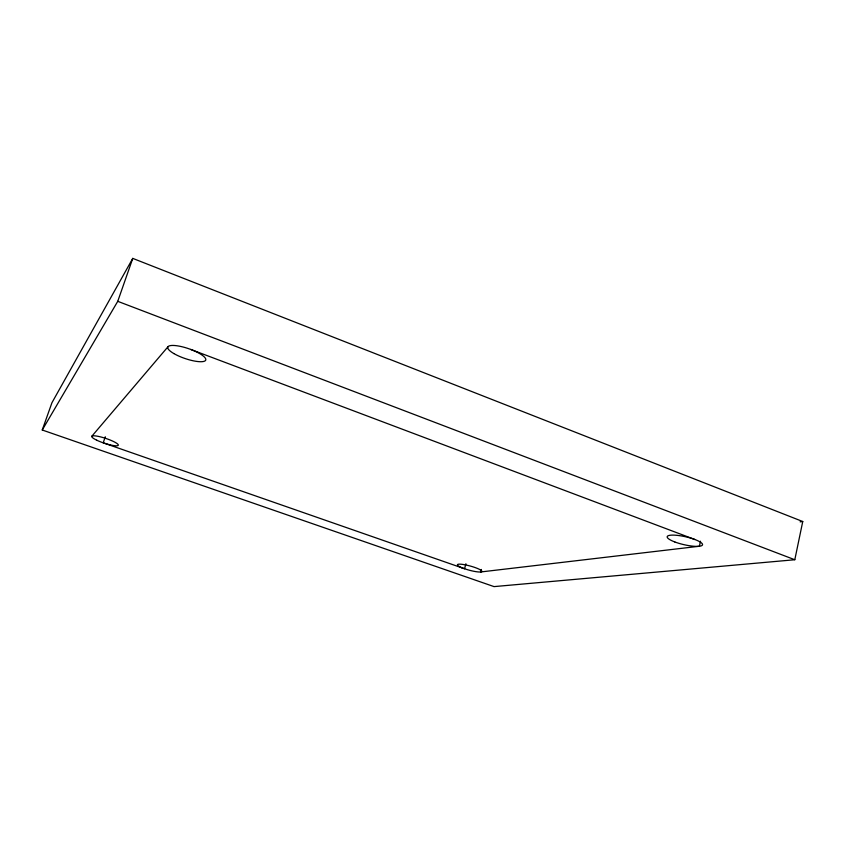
<?xml version="1.0" encoding="UTF-8"?>
<svg xmlns="http://www.w3.org/2000/svg" width="845" height="845" viewBox="0 0 845 845"><rect width="100%" height="100%" fill="white"/><g stroke="black" fill="none" stroke-linecap="round" stroke-linejoin="round"><path stroke-width="1.27" d="M794.796 559.739L802.75 521.523L132.76 258.39L51.936 402.738L42.25 430.01L494.05 586.61L794.796 559.739L117.751 301.327L42.25 430.01M700.516 541.222L699.375 546.25L480.699 571.97L481.365 569.456M465.901 563.752L464.56 568.759L103.206 442.822L105.287 436.759M117.751 301.327L132.76 258.39M91.851 436.221L168.081 346.64M800.13 521.861L802.75 521.523M190.759 349.45L694.875 539.511M173.859 353.569A20.048 5.239 18.8 0 0 205.356 360.646A20.048 5.239 18.8 0 0 181.105 346.534A20.048 5.239 18.8 0 0 173.859 353.569M461.75 567.682A12.654 2.134 15.3 0 0 481.671 571.685A12.654 2.134 15.3 0 0 465.553 564.914A12.654 2.134 15.3 0 0 461.75 567.682M96.721 440.192A13.995 2.503 18.4 0 0 118.184 445.421A13.995 2.503 18.4 0 0 100.206 436.802A13.995 2.503 18.4 0 0 96.721 440.192M674.775 541.941A18.104 4.024 12.9 0 0 702.491 544.919A18.104 4.024 12.9 0 0 677.405 535.381A18.104 4.024 12.9 0 0 674.775 541.941"/></g></svg>
